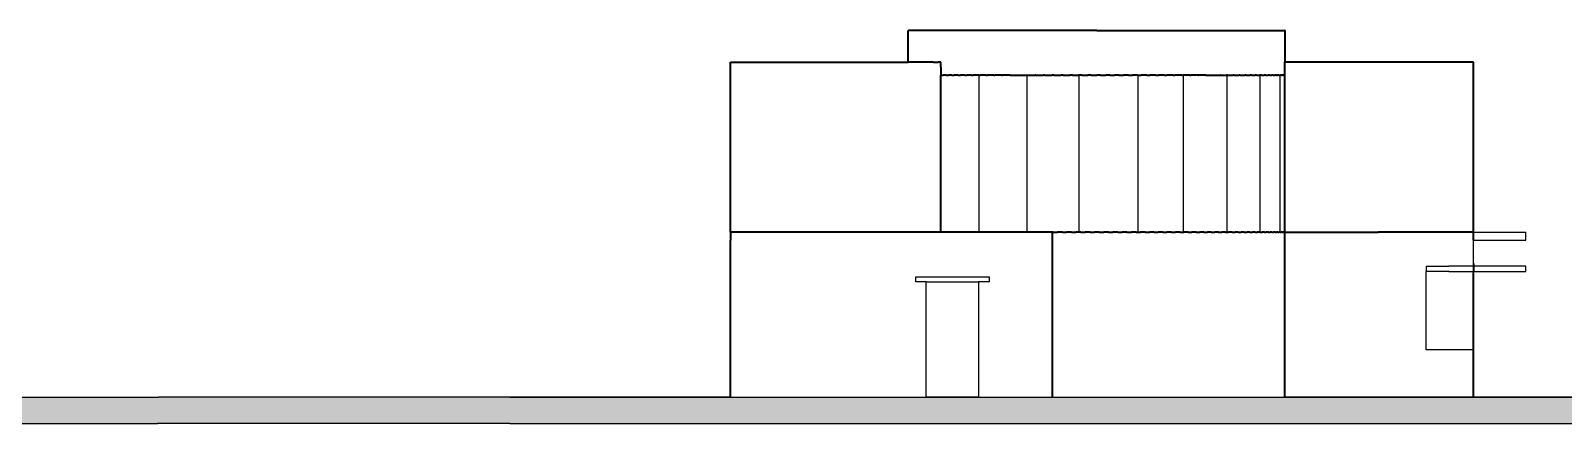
# Model space of a CAD drawing. Header units: millimetres. Extents: x -1966 to 205283, y -140015 to 7000.
# Drawn here: x 23224 to 52510, y -500 to 7000 of the extents above; entities that cross this region are included whole.
import ezdxf

# ---------------------------------------------------------------- set-up
doc = ezdxf.new("R2010")
doc.units = ezdxf.units.MM
doc.header["$LTSCALE"] = 1000
doc.layers.add('1', color=7, linetype='Continuous', lineweight=40)

msp = doc.modelspace()

# ---------------------------------------------------------------- hatches: boundary and pattern name
h = msp.add_hatch(color=256)
h.dxf.hatch_style = 1
h.paths.add_polyline_path([(19478.4, 0.1), (10469.3, 0.1), (1548.4, 0.1), (1548.4, -499.9), (19478.4, -499.9)])
h.paths.add_polyline_path([(25648, 0.1), (22832.4, 0.1), (22832.3, 0), (22832.2, 0.1), (21950.2, 0.1), (20205.5, 0.1), (20203.9, 0.1), (19478.4, 0.1), (19478.4, -499.9), (21950.2, -499.9), (25648, -499.9)])
h = msp.add_hatch(color=256)
h.dxf.hatch_style = 1
h.paths.add_polyline_path([(32380, 0.1), (25663.6, 0.1), (22832.4, 0.1), (22832.3, 0), (22832.2, 0.1), (21950.2, 0.1), (20205.5, 0.1), (20203.9, 0.1), (19540.9, 0.1), (19478.4, 0.1), (19478.4, -499.9), (21950.2, -499.9), (25648, -499.9), (32380, -499.9), (55110.6, -499.9), (65031.2, -499.9), (65031.2, 0.1), (55050.1, 0.1), (54418.4, 0.1), (54297.1, 0.1)])

# ---------------------------------------------------------------- linework, layer by layer
for p, q in [((41338.6, 6150.1), (41338.6, 3151.1)), ((42255.5, 6150.1), (42255.5, 3151.1)), ((43251.3, 6150.1), (43251.3, 3150.1)), ((44376.4, 6150.1), (44376.4, 3150.1)), ((45243.1, 6150.1), (45243.1, 3150.1)), ((46077.8, 6150.1), (46077.8, 3150.1)), ((46711.2, 6150.1), (46711.2, 3150.1)), ((47092, 6150.1), (47092, 3150.1)), ((50793.5, 3150.1), (51793.5, 3150.1)), ((50793.5, 2500.1), (50793.5, 3000.1)), ((50793.5, 3000.1), (51793.5, 3000.1)), ((51793.5, 3000.1), (51793.5, 3150.1)), ((49889.2, 2500.1), (50318.8, 2500.1)), ((49889.2, 2500.1), (49889.2, 2400.1)), ((50318.8, 2400.1), (49889.2, 2400.1)), ((49889.2, 1830), (49889.2, 2400.1)), ((50793.5, 2500.1), (50318.8, 2500.1)), ((50318.8, 2400.1), (50343.3, 2400.1)), ((50343.3, 2400.1), (50443.3, 2400.1)), ((50443.3, 2400.1), (50493.3, 2400.1)), ((50493.3, 2400.1), (50593.3, 2400.1)), ((50593.3, 2400.1), (50593.5, 2400.1)), ((50593.5, 2400.1), (50793.5, 2400.1)), ((50793.5, 2500.1), (50792.3, 2600.1)), ((51223.1, 2500.1), (50793.5, 2500.1)), ((50793.5, 2400.1), (51223.1, 2400.1)), ((51265.1, 2500.1), (51223.1, 2500.1)), ((51223.1, 2400.1), (51265.1, 2400.1)), ((51306.1, 2500.1), (51265.1, 2500.1)), ((51265.1, 2400.1), (51306.1, 2400.1)), ((51345.9, 2500.1), (51306.1, 2500.1)), ((51306.1, 2400.1), (51345.9, 2400.1)), ((51384.5, 2500.1), (51345.9, 2500.1)), ((51345.9, 2400.1), (51384.5, 2400.1)), ((51421.8, 2500.1), (51384.5, 2500.1)), ((51384.5, 2400.1), (51421.8, 2400.1)), ((51457.7, 2500.1), (51421.8, 2500.1)), ((51421.8, 2400.1), (51457.7, 2400.1)), ((51492.1, 2500.1), (51457.7, 2500.1)), ((51457.7, 2400.1), (51492.1, 2400.1)), ((51525, 2500.1), (51492.1, 2500.1)), ((51492.1, 2400.1), (51525, 2400.1)), ((51556.3, 2500.1), (51525, 2500.1)), ((51525, 2400.1), (51556.3, 2400.1)), ((51585.8, 2500.1), (51556.3, 2500.1)), ((51556.3, 2400.1), (51585.8, 2400.1)), ((51613.7, 2500.1), (51585.8, 2500.1)), ((51585.8, 2400.1), (51613.7, 2400.1)), ((51639.7, 2500.1), (51613.7, 2500.1)), ((51613.7, 2400.1), (51639.7, 2400.1)), ((51663.8, 2500.1), (51639.7, 2500.1)), ((51639.7, 2400.1), (51663.8, 2400.1)), ((51686, 2500.1), (51663.8, 2500.1)), ((51663.8, 2400.1), (51686, 2400.1)), ((51706.3, 2500.1), (51686, 2500.1)), ((51686, 2400.1), (51706.3, 2400.1)), ((51724.5, 2500.1), (51706.3, 2500.1)), ((51706.3, 2400.1), (51724.5, 2400.1)), ((51740.6, 2500.1), (51724.5, 2500.1)), ((51724.5, 2400.1), (51740.6, 2400.1)), ((51754.7, 2500.1), (51740.6, 2500.1)), ((51740.6, 2400.1), (51754.7, 2400.1)), ((51766.6, 2500.1), (51754.7, 2500.1)), ((51754.7, 2400.1), (51766.6, 2400.1)), ((51776.4, 2500.1), (51766.6, 2500.1)), ((51766.6, 2400.1), (51776.4, 2400.1)), ((51783.9, 2500.1), (51776.4, 2500.1)), ((51776.4, 2400.1), (51783.9, 2400.1)), ((51789.3, 2500.1), (51783.9, 2500.1)), ((51783.9, 2400.1), (51789.3, 2400.1)), ((51792.5, 2500.1), (51789.3, 2500.1)), ((51789.3, 2400.1), (51792.5, 2400.1)), ((51793.5, 2500.1), (51792.5, 2500.1)), ((51792.5, 2400.1), (51793.5, 2400.1)), ((51793.5, 2400.1), (51793.5, 2500.1)), ((40137.5, 2300.1), (41537.5, 2300.1)), ((40137.5, 2200.1), (40137.5, 2300.1)), ((40337.5, 2200.1), (40137.5, 2200.1)), ((40337.5, 0.1), (40337.5, 2200.1)), ((40337.5, 2200.1), (41337.5, 2200.1)), ((41337.5, 2200.1), (41337.5, 0.1)), ((41537.5, 2200.1), (41337.5, 2200.1)), ((41537.5, 2300.1), (41537.5, 2200.1)), ((49889.2, 1828.9), (49889.2, 1830)), ((49889.2, 1785.5), (49889.2, 1828.9)), ((49889.2, 1784.3), (49889.2, 1785.5)), ((49889.2, 1783.1), (49889.2, 1784.3)), ((49889.2, 1765.8), (49889.2, 1783.1)), ((49889.2, 1764.3), (49889.2, 1765.8)), ((49889.2, 1493.2), (49889.2, 1764.3)), ((49889.2, 907), (49889.2, 1493.2)), ((50593.5, 907), (49889.2, 907)), ((50788.8, 907), (50593.5, 907)), ((50788.8, 900.1), (50788.8, 907)), ((21950.2, 0.1), (25663.6, 0.1)), ((32380, 0.1), (25663.6, 0.1)), ((36593.5, 0.1), (32380, 0.1)), ((32380, 0.1), (54883.6, 0.1)), ((32380, 0.1), (54939.8, 0.1)), ((36593.5, 0.1), (32380, 0.1)), ((32380, 0.1), (54893, 0.1)), ((32380, 0.1), (54930.5, 0.1)), ((32380, 0.1), (33613.9, 0.1)), ((32380, 0.1), (34416.1, 0.1)), ((32380, 0.1), (37602.8, 0.1)), ((35453.7, 0.1), (32380, 0.1)), ((34645.5, 0.1), (38294.1, 0.1)), ((35447.8, 0.1), (39096.4, 0.1)), ((36593.5, 0.1), (40337.5, 0.1)), ((39325.8, 0.1), (42974.4, 0.1)), ((40128.1, 0.1), (43776.7, 0.1)), ((41337.5, 0.1), (40337.5, 0.1)), ((40693.8, 0.1), (44545.6, 0.1)), ((41337.5, 0.1), (42750.9, 0.1)), ((42750.9, 0.1), (42922.1, 0.1)), ((42922.1, 0.1), (43094.9, 0.1)), ((43094.9, 0.1), (43268.9, 0.1)), ((43268.9, 0.1), (43443.6, 0.1)), ((43443.6, 0.1), (43618.7, 0.1)), ((43618.7, 0.1), (43793.7, 0.1)), ((43793.7, 0.1), (43968.3, 0.1)), ((43968.3, 0.1), (44142, 0.1)), ((44006, 0.1), (47654.6, 0.1)), ((44142, 0.1), (44314.4, 0.1)), ((44314.4, 0.1), (44485.1, 0.1)), ((44485.1, 0.1), (44653.6, 0.1)), ((44653.6, 0.1), (44819.7, 0.1)), ((44808.3, 0.1), (48456.9, 0.1)), ((44819.7, 0.1), (44982.8, 0.1)), ((44982.8, 0.1), (45142.7, 0.1)), ((45142.7, 0.1), (45298.9, 0.1)), ((45298.9, 0.1), (45451.1, 0.1)), ((45451.1, 0.1), (45598.9, 0.1)), ((45598.9, 0.1), (45741.9, 0.1)), ((45741.9, 0.1), (45879.8, 0.1)), ((45879.8, 0.1), (46012.4, 0.1)), ((46012.4, 0.1), (46139.2, 0.1)), ((46139.2, 0.1), (46259.9, 0.1)), ((46259.9, 0.1), (46374.4, 0.1)), ((46374.4, 0.1), (46482.3, 0.1)), ((46482.3, 0.1), (46583.4, 0.1)), ((46583.4, 0.1), (46677.3, 0.1)), ((46677.3, 0.1), (46764, 0.1)), ((46764, 0.1), (46843.2, 0.1)), ((46843.2, 0.1), (46914.7, 0.1)), ((46914.7, 0.1), (46978.3, 0.1)), ((46978.3, 0.1), (47033.9, 0.1)), ((47033.9, 0.1), (47081.4, 0.1)), ((47081.4, 0.1), (47120.6, 0.1)), ((47120.6, 0.1), (47151.5, 0.1)), ((47151.5, 0.1), (47173.9, 0.1)), ((47173.9, 0.1), (47187.9, 0.1)), ((47187.9, 0.1), (50793.5, 0.1)), ((50793.5, 0.1), (47187.9, 0.1)), ((48686.3, 0.1), (52334.9, 0.1)), ((49488.6, 0.1), (53137.2, 0.1)), ((55110.6, 0.1), (50793.5, 0.1)), ((50860.7, 0.1), (50793.5, 0.1)), ((51097.9, 0.1), (50793.5, 0.1)), ((50860.7, 0.1), (50829.1, 0.1)), ((51097.9, 0.1), (51053.6, 0.1)), ((51178.3, 0.1), (51117.5, 0.1)), ((21950.2, -499.9), (25648, -499.9)), ((32380, -499.9), (25648, -499.9)), ((32380, -499.9), (55110.6, -499.9))]:
    msp.add_line(p, q)
at = {"layer": '1'}
for p, q in [((39993.7, 6850.1), (39993.5, 6850.1)), ((39993.5, 6400.1), (39993.5, 6850.1)), ((39993.7, 6850.1), (39993.7, 7000.1)), ((39993.7, 7000.1), (39999.8, 7000.1)), ((40013.8, 7000.1), (39999.8, 7000.1)), ((40035.8, 7000.1), (40013.8, 7000.1)), ((40065.8, 7000.1), (40035.8, 7000.1)), ((40103.6, 7000.1), (40065.8, 7000.1)), ((40149.3, 7000.1), (40103.6, 7000.1)), ((40202.6, 7000.1), (40149.3, 7000.1)), ((40263.5, 7000.1), (40202.6, 7000.1)), ((40331.8, 7000.1), (40263.5, 7000.1)), ((40407.4, 7000.1), (40331.8, 7000.1)), ((40490.1, 7000.1), (40407.4, 7000.1)), ((40579.7, 7000.1), (40490.1, 7000.1)), ((40676, 7000.1), (40579.7, 7000.1)), ((40778.9, 7000.1), (40676, 7000.1)), ((40888, 7000.1), (40778.9, 7000.1)), ((41003.2, 7000.1), (40888, 7000.1)), ((41124.2, 7000.1), (41003.2, 7000.1)), ((41250.6, 7000.1), (41124.2, 7000.1)), ((41382.3, 7000.1), (41250.6, 7000.1)), ((41518.9, 7000.1), (41382.3, 7000.1)), ((41660.2, 7000.1), (41518.9, 7000.1)), ((41805.8, 7000.1), (41660.2, 7000.1)), ((41955.3, 7000.1), (41805.8, 7000.1)), ((42108.5, 7000.1), (41955.3, 7000.1)), ((42265.1, 7000.1), (42108.5, 7000.1)), ((42424.6, 7000.1), (42265.1, 7000.1)), ((42586.7, 7000.1), (42424.6, 7000.1)), ((42751, 7000.1), (42586.7, 7000.1)), ((42917.2, 7000.1), (42751, 7000.1)), ((43085, 7000.1), (42917.2, 7000.1)), ((43253.8, 7000.1), (43085, 7000.1)), ((43423.5, 7000.1), (43253.8, 7000.1)), ((43593.5, 7000.1), (43423.5, 7000.1)), ((43593.5, 7000.1), (43763.5, 7000.1)), ((43763.5, 7000.1), (43933.1, 7000.1)), ((43933.1, 7000.1), (44102, 7000.1)), ((44102, 7000.1), (44269.7, 7000.1)), ((44269.7, 7000.1), (44435.9, 7000.1)), ((44435.9, 7000.1), (44600.3, 7000.1)), ((44600.3, 7000.1), (44762.4, 7000.1)), ((44762.4, 7000.1), (44921.9, 7000.1)), ((44921.9, 7000.1), (45078.4, 7000.1)), ((45078.4, 7000.1), (45231.6, 7000.1)), ((45231.6, 7000.1), (45381.2, 7000.1)), ((45381.2, 7000.1), (45526.8, 7000.1)), ((45526.8, 7000.1), (45668, 7000.1)), ((45668, 7000.1), (45804.6, 7000.1)), ((45804.6, 7000.1), (45936.3, 7000.1)), ((45936.3, 7000.1), (46062.8, 7000.1)), ((46062.8, 7000.1), (46183.8, 7000.1)), ((46183.8, 7000.1), (46298.9, 7000.1)), ((46298.9, 7000.1), (46408.1, 7000.1)), ((46408.1, 7000.1), (46510.9, 7000.1)), ((46510.9, 7000.1), (46607.3, 7000.1)), ((46607.3, 7000.1), (46696.9, 7000.1)), ((46696.9, 7000.1), (46779.6, 7000.1)), ((46779.6, 7000.1), (46855.2, 7000.1)), ((46855.2, 7000.1), (46923.5, 7000.1)), ((46923.5, 7000.1), (46984.4, 7000.1)), ((46984.4, 7000.1), (47037.7, 7000.1)), ((47037.7, 7000.1), (47083.3, 7000.1)), ((47083.3, 7000.1), (47121.2, 7000.1)), ((47121.2, 7000.1), (47151.1, 7000.1)), ((47151.1, 7000.1), (47173.2, 7000.1)), ((47173.2, 7000.1), (47187.2, 7000.1)), ((47193.2, 7000.1), (47187.2, 7000.1)), ((47193.2, 6850.1), (47189.4, 6850.1)), ((47193.2, 6850.1), (47193.2, 7000.1)), ((47193.5, 6850.1), (47193.2, 6850.1)), ((47193.5, 6400.1), (47193.5, 6850.1)), ((36593.5, 6300.1), (36593.5, 6400.1)), ((36593.5, 6400.1), (39993.5, 6400.1)), ((36593.5, 6150.1), (36593.5, 6300.1)), ((36593.5, 3151.1), (36593.5, 6150.1)), ((39997.6, 6400.1), (39993.5, 6400.1)), ((40009.8, 6400.1), (39997.6, 6400.1)), ((40030.1, 6400.1), (40009.8, 6400.1)), ((40058.5, 6400.1), (40030.1, 6400.1)), ((40095, 6400.1), (40058.5, 6400.1)), ((40139.3, 6400.1), (40095, 6400.1)), ((40191.5, 6400.1), (40139.3, 6400.1)), ((40251.4, 6400.1), (40191.5, 6400.1)), ((40318.8, 6400.1), (40251.4, 6400.1)), ((40393.7, 6400.1), (40318.8, 6400.1)), ((40475.8, 6400.1), (40393.7, 6400.1)), ((40475.8, 6400.1), (40565, 6400.1)), ((40612.5, 6400.1), (40565, 6400.1)), ((40612.5, 6300.1), (40612.5, 6400.1)), ((40612.5, 6400.1), (40613.2, 6400.1)), ((40612.5, 6300.1), (40612.5, 6150.1)), ((40612.5, 6300.1), (40613.2, 6300.1)), ((40612.5, 3151.1), (40612.5, 6150.1)), ((40612.5, 6150.1), (40661, 6150.1)), ((40716.7, 6150.1), (40661, 6150.1)), ((40716.7, 6150.1), (40763.7, 6150.1)), ((40828, 6150.1), (40763.7, 6150.1)), ((40828, 6150.1), (40872.8, 6150.1)), ((40946.1, 6150.1), (40872.8, 6150.1)), ((40946.1, 6150.1), (40988, 6150.1)), ((41070.8, 6150.1), (40988, 6150.1)), ((41070.8, 6150.1), (41109.2, 6150.1)), ((41201.7, 6150.1), (41109.2, 6150.1)), ((41201.7, 6150.1), (41236, 6150.1)), ((41338.6, 6150.1), (41236, 6150.1)), ((41338.6, 6150.1), (41368.1, 6150.1)), ((41481, 6150.1), (41368.1, 6150.1)), ((41481, 6150.1), (41505.3, 6150.1)), ((41628.7, 6150.1), (41505.3, 6150.1)), ((41628.7, 6150.1), (41647.2, 6150.1)), ((41781.2, 6150.1), (41647.2, 6150.1)), ((41781.2, 6150.1), (41793.5, 6150.1)), ((41938.3, 6150.1), (41793.5, 6150.1)), ((41938.3, 6150.1), (41943.9, 6150.1)), ((41943.9, 6150.1), (42098, 6150.1)), ((42099.4, 6150.1), (42098, 6150.1)), ((42099.4, 6150.1), (42255.5, 6150.1)), ((42264.3, 6150.1), (42255.5, 6150.1)), ((42264.3, 6150.1), (42416, 6150.1)), ((42432.4, 6150.1), (42416, 6150.1)), ((42432.4, 6150.1), (42579.2, 6150.1)), ((42603.4, 6150.1), (42579.2, 6150.1)), ((42603.4, 6150.1), (42744.7, 6150.1)), ((42776.9, 6150.1), (42744.7, 6150.1)), ((42776.9, 6150.1), (42912.2, 6150.1)), ((42952.4, 6150.1), (42912.2, 6150.1)), ((42952.4, 6150.1), (43081.1, 6150.1)), ((43129.5, 6150.1), (43081.1, 6150.1)), ((43129.5, 6150.1), (43251.3, 6150.1)), ((43307.7, 6150.1), (43251.3, 6150.1)), ((43307.7, 6150.1), (43422.2, 6150.1)), ((43486.6, 6150.1), (43422.2, 6150.1)), ((43486.6, 6150.1), (43593.5, 6150.1)), ((43665.8, 6150.1), (43593.5, 6150.1)), ((43665.8, 6150.1), (43764.8, 6150.1)), ((43844.9, 6150.1), (43764.8, 6150.1)), ((43844.9, 6150.1), (43935.7, 6150.1)), ((44023.3, 6150.1), (43935.7, 6150.1)), ((44023.3, 6150.1), (44105.8, 6150.1)), ((44200.6, 6150.1), (44105.8, 6150.1)), ((44200.6, 6150.1), (44274.8, 6150.1)), ((44376.4, 6150.1), (44274.8, 6150.1)), ((44376.4, 6150.1), (44442.2, 6150.1)), ((44550.3, 6150.1), (44442.2, 6150.1)), ((44550.3, 6150.1), (44607.7, 6150.1)), ((44721.9, 6150.1), (44607.7, 6150.1)), ((44721.9, 6150.1), (44770.9, 6150.1)), ((44890.6, 6150.1), (44770.9, 6150.1)), ((44890.6, 6150.1), (44931.5, 6150.1)), ((45056.1, 6150.1), (44931.5, 6150.1)), ((45056.1, 6150.1), (45089, 6150.1)), ((45218, 6150.1), (45089, 6150.1)), ((45218, 6150.1), (45243.1, 6150.1)), ((45375.8, 6150.1), (45243.1, 6150.1)), ((45375.8, 6150.1), (45393.5, 6150.1)), ((45529.3, 6150.1), (45393.5, 6150.1)), ((45529.3, 6150.1), (45539.8, 6150.1)), ((45677.9, 6150.1), (45539.8, 6150.1)), ((45677.9, 6150.1), (45681.7, 6150.1)), ((45681.7, 6150.1), (45818.8, 6150.1)), ((45821.4, 6150.1), (45818.8, 6150.1)), ((45821.4, 6150.1), (45951, 6150.1)), ((45959.4, 6150.1), (45951, 6150.1)), ((45959.4, 6150.1), (46077.8, 6150.1)), ((46091.5, 6150.1), (46077.8, 6150.1)), ((46091.5, 6150.1), (46198.9, 6150.1)), ((46217.4, 6150.1), (46198.9, 6150.1)), ((46217.4, 6150.1), (46314.2, 6150.1)), ((46336.8, 6150.1), (46314.2, 6150.1)), ((46336.8, 6150.1), (46423.3, 6150.1)), ((46449.4, 6150.1), (46423.3, 6150.1)), ((46449.4, 6150.1), (46526, 6150.1)), ((46554.9, 6150.1), (46526, 6150.1)), ((46554.9, 6150.1), (46622, 6150.1)), ((46653.1, 6150.1), (46622, 6150.1)), ((46653.1, 6150.1), (46711.2, 6150.1)), ((46743.7, 6150.1), (46711.2, 6150.1)), ((46743.7, 6150.1), (46793.3, 6150.1)), ((46826.5, 6150.1), (46793.3, 6150.1)), ((46826.5, 6150.1), (46868.2, 6150.1)), ((46901.3, 6150.1), (46868.2, 6150.1)), ((46901.3, 6150.1), (46935.6, 6150.1)), ((46967.9, 6150.1), (46935.6, 6150.1)), ((46967.9, 6150.1), (46995.5, 6150.1)), ((47026.2, 6150.1), (46995.5, 6150.1)), ((47026.2, 6150.1), (47047.7, 6150.1)), ((47075.9, 6150.1), (47047.7, 6150.1)), ((47075.9, 6150.1), (47092, 6150.1)), ((47117, 6150.1), (47092, 6150.1)), ((47117, 6150.1), (47128.4, 6150.1)), ((47149.4, 6150.1), (47128.4, 6150.1)), ((47149.4, 6150.1), (47156.8, 6150.1)), ((47172.9, 6150.1), (47156.8, 6150.1)), ((47172.9, 6150.1), (47177.2, 6150.1)), ((47187.6, 6150.1), (47177.2, 6150.1)), ((47187.6, 6400.1), (47187, 6400.1)), ((47187.6, 6300.1), (47187, 6300.1)), ((47187.6, 6300.1), (47187.6, 6400.1)), ((47187.6, 6400.1), (47189.4, 6400.1)), ((47187.6, 6150.1), (47187.6, 6300.1)), ((47187.6, 3150.1), (47187.6, 6150.1)), ((47189.4, 6400.1), (47193.5, 6400.1)), ((50793.5, 6400.1), (47193.5, 6400.1)), ((50793.5, 6300.1), (50793.5, 6400.1)), ((50793.5, 6150.1), (50793.5, 6300.1)), ((50793.5, 3150.1), (50793.5, 6150.1)), ((40612.5, 3151.1), (36593.5, 3151.1)), ((36593.5, 3151.1), (36593.5, 3000.1)), ((36593.5, 0.1), (36593.5, 3000.1)), ((40716.7, 3151.1), (40612.5, 3151.1)), ((40828, 3151.1), (40716.7, 3151.1)), ((40946.1, 3151.1), (40828, 3151.1)), ((41070.8, 3151.1), (40946.1, 3151.1)), ((41201.7, 3151.1), (41070.8, 3151.1)), ((41338.6, 3151.1), (41201.7, 3151.1)), ((41481, 3151.1), (41338.6, 3151.1)), ((41628.7, 3151.1), (41481, 3151.1)), ((41781.2, 3151.1), (41628.7, 3151.1)), ((41938.3, 3151.1), (41781.2, 3151.1)), ((42099.4, 3151.1), (41938.3, 3151.1)), ((42264.3, 3151.1), (42099.4, 3151.1)), ((42432.4, 3151.1), (42264.3, 3151.1)), ((42603.4, 3151.1), (42432.4, 3151.1)), ((42750.9, 3151.1), (42603.4, 3151.1)), ((42750.9, 3150.1), (42750.9, 3151.1)), ((42750.9, 3000.1), (42750.9, 3150.1)), ((42764.1, 3150.1), (42750.9, 3150.1)), ((42750.9, 0.1), (42750.9, 3000.1)), ((42764.1, 3150.1), (42776.9, 3150.1)), ((42776.9, 3150.1), (42844.4, 3150.1)), ((42922.1, 3150.1), (42844.4, 3150.1)), ((42937.5, 3150.1), (42922.1, 3150.1)), ((42937.5, 3150.1), (42952.4, 3150.1)), ((42952.4, 3150.1), (43019.2, 3150.1)), ((43094.9, 3150.1), (43019.2, 3150.1)), ((43112.5, 3150.1), (43094.9, 3150.1)), ((43112.5, 3150.1), (43129.5, 3150.1)), ((43129.5, 3150.1), (43195.3, 3150.1)), ((43268.9, 3150.1), (43195.3, 3150.1)), ((43288.6, 3150.1), (43268.9, 3150.1)), ((43288.6, 3150.1), (43307.7, 3150.1)), ((43307.7, 3150.1), (43372.3, 3150.1)), ((43443.6, 3150.1), (43372.3, 3150.1)), ((43465.5, 3150.1), (43443.6, 3150.1)), ((43465.5, 3150.1), (43486.6, 3150.1)), ((43486.6, 3150.1), (43549.7, 3150.1)), ((43618.7, 3150.1), (43549.7, 3150.1)), ((43642.6, 3150.1), (43618.7, 3150.1)), ((43642.6, 3150.1), (43665.8, 3150.1)), ((43665.8, 3150.1), (43727.1, 3150.1)), ((43793.7, 3150.1), (43727.1, 3150.1)), ((43819.7, 3150.1), (43793.7, 3150.1)), ((43819.7, 3150.1), (43844.9, 3150.1)), ((43844.9, 3150.1), (43904.2, 3150.1)), ((43968.3, 3150.1), (43904.2, 3150.1)), ((43996.2, 3150.1), (43968.3, 3150.1)), ((43996.2, 3150.1), (44023.3, 3150.1)), ((44023.3, 3150.1), (44080.5, 3150.1)), ((44142, 3150.1), (44080.5, 3150.1)), ((44171.7, 3150.1), (44142, 3150.1)), ((44171.7, 3150.1), (44200.6, 3150.1)), ((44200.6, 3150.1), (44255.5, 3150.1)), ((44314.4, 3150.1), (44255.5, 3150.1)), ((44345.9, 3150.1), (44314.4, 3150.1)), ((44345.9, 3150.1), (44376.4, 3150.1)), ((44376.4, 3150.1), (44428.9, 3150.1)), ((44485.1, 3150.1), (44428.9, 3150.1)), ((44518.2, 3150.1), (44485.1, 3150.1)), ((44518.2, 3150.1), (44550.3, 3150.1)), ((44550.3, 3150.1), (44600.3, 3150.1)), ((44653.6, 3150.1), (44600.3, 3150.1)), ((44688.2, 3150.1), (44653.6, 3150.1)), ((44688.2, 3150.1), (44721.9, 3150.1)), ((44721.9, 3150.1), (44769.2, 3150.1)), ((44819.7, 3150.1), (44769.2, 3150.1)), ((44855.7, 3150.1), (44819.7, 3150.1)), ((44855.7, 3150.1), (44890.6, 3150.1)), ((44890.6, 3150.1), (44935.3, 3150.1)), ((44982.8, 3150.1), (44935.3, 3150.1)), ((45020, 3150.1), (44982.8, 3150.1)), ((45020, 3150.1), (45056.1, 3150.1)), ((45056.1, 3150.1), (45098.1, 3150.1)), ((45142.7, 3150.1), (45098.1, 3150.1)), ((45180.9, 3150.1), (45142.7, 3150.1)), ((45180.9, 3150.1), (45218, 3150.1)), ((45218, 3150.1), (45257.2, 3150.1)), ((45298.9, 3150.1), (45257.2, 3150.1)), ((45338, 3150.1), (45298.9, 3150.1)), ((45338, 3150.1), (45375.8, 3150.1)), ((45375.8, 3150.1), (45412.3, 3150.1)), ((45451.1, 3150.1), (45412.3, 3150.1)), ((45490.8, 3150.1), (45451.1, 3150.1)), ((45490.8, 3150.1), (45529.3, 3150.1)), ((45529.3, 3150.1), (45563, 3150.1)), ((45598.9, 3150.1), (45563, 3150.1)), ((45639.1, 3150.1), (45598.9, 3150.1)), ((45639.1, 3150.1), (45677.9, 3150.1)), ((45677.9, 3150.1), (45708.9, 3150.1)), ((45741.9, 3150.1), (45708.9, 3150.1)), ((45782.4, 3150.1), (45741.9, 3150.1)), ((45782.4, 3150.1), (45821.4, 3150.1)), ((45821.4, 3150.1), (45849.7, 3150.1)), ((45879.8, 3150.1), (45849.7, 3150.1)), ((45920.4, 3150.1), (45879.8, 3150.1)), ((45920.4, 3150.1), (45959.4, 3150.1)), ((45959.4, 3150.1), (45985, 3150.1)), ((46012.4, 3150.1), (45985, 3150.1)), ((46052.7, 3150.1), (46012.4, 3150.1)), ((46052.7, 3150.1), (46091.5, 3150.1)), ((46091.5, 3150.1), (46114.5, 3150.1)), ((46139.2, 3150.1), (46114.5, 3150.1)), ((46179.1, 3150.1), (46139.2, 3150.1)), ((46179.1, 3150.1), (46217.4, 3150.1)), ((46217.4, 3150.1), (46237.9, 3150.1)), ((46259.9, 3150.1), (46237.9, 3150.1)), ((46299.3, 3150.1), (46259.9, 3150.1)), ((46299.3, 3150.1), (46336.8, 3150.1)), ((46336.8, 3150.1), (46354.9, 3150.1)), ((46374.4, 3150.1), (46354.9, 3150.1)), ((46412.9, 3150.1), (46374.4, 3150.1)), ((46412.9, 3150.1), (46449.4, 3150.1)), ((46449.4, 3150.1), (46465.2, 3150.1)), ((46482.3, 3150.1), (46465.2, 3150.1)), ((46519.6, 3150.1), (46482.3, 3150.1)), ((46519.6, 3150.1), (46554.9, 3150.1)), ((46554.9, 3150.1), (46568.5, 3150.1)), ((46583.4, 3150.1), (46568.5, 3150.1)), ((46619.3, 3150.1), (46583.4, 3150.1)), ((46619.3, 3150.1), (46653.1, 3150.1)), ((46653.1, 3150.1), (46664.7, 3150.1)), ((46677.3, 3150.1), (46664.7, 3150.1)), ((46711.7, 3150.1), (46677.3, 3150.1)), ((46711.7, 3150.1), (46743.7, 3150.1)), ((46743.7, 3150.1), (46753.4, 3150.1)), ((46764, 3150.1), (46753.4, 3150.1)), ((46796.5, 3150.1), (46764, 3150.1)), ((46796.5, 3150.1), (46826.5, 3150.1)), ((46826.5, 3150.1), (46834.4, 3150.1)), ((46843.2, 3150.1), (46834.4, 3150.1)), ((46873.6, 3150.1), (46843.2, 3150.1)), ((46873.6, 3150.1), (46901.3, 3150.1)), ((46901.3, 3150.1), (46907.6, 3150.1)), ((46914.7, 3150.1), (46907.6, 3150.1)), ((46942.7, 3150.1), (46914.7, 3150.1)), ((46942.7, 3150.1), (46967.9, 3150.1)), ((46967.9, 3150.1), (46972.8, 3150.1)), ((46978.3, 3150.1), (46972.8, 3150.1)), ((47003.7, 3150.1), (46978.3, 3150.1)), ((47003.7, 3150.1), (47026.2, 3150.1)), ((47026.2, 3150.1), (47029.7, 3150.1)), ((47033.9, 3150.1), (47029.7, 3150.1)), ((47056.4, 3150.1), (47033.9, 3150.1)), ((47056.4, 3150.1), (47075.9, 3150.1)), ((47075.9, 3150.1), (47078.4, 3150.1)), ((47081.4, 3150.1), (47078.4, 3150.1)), ((47100.8, 3150.1), (47081.4, 3150.1)), ((47100.8, 3150.1), (47117, 3150.1)), ((47117, 3150.1), (47118.6, 3150.1)), ((47120.6, 3150.1), (47118.6, 3150.1)), ((47136.7, 3150.1), (47120.6, 3150.1)), ((47136.7, 3150.1), (47149.4, 3150.1)), ((47149.4, 3150.1), (47150.3, 3150.1)), ((47151.5, 3150.1), (47150.3, 3150.1)), ((47163.9, 3150.1), (47151.5, 3150.1)), ((47163.9, 3150.1), (47172.9, 3150.1)), ((47172.9, 3150.1), (47173.3, 3150.1)), ((47173.9, 3150.1), (47173.3, 3150.1)), ((47182.5, 3150.1), (47173.9, 3150.1)), ((47182.5, 3150.1), (47187.6, 3150.1)), ((47187.6, 3150.1), (47187.9, 3150.1)), ((47187.9, 3000.1), (47187.9, 3150.1)), ((47187.9, 3150.1), (48972.8, 3150.1)), ((47187.9, 0.1), (47187.9, 3000.1)), ((50793.5, 3150.1), (48972.8, 3150.1)), ((50793.5, 3000.1), (50793.5, 3150.1)), ((50793.5, 3000.1), (50793.5, 3150.1)), ((50792.9, 2550.1), (50793.5, 2400.1)), ((50793.5, 900.1), (50793.5, 2400.1)), ((50793.5, 900.1), (50788.8, 900.1)), ((50793.5, 0.1), (50793.5, 900.1))]:
    msp.add_line(p, q, dxfattribs=at)

doc.saveas('drawing.dxf')
